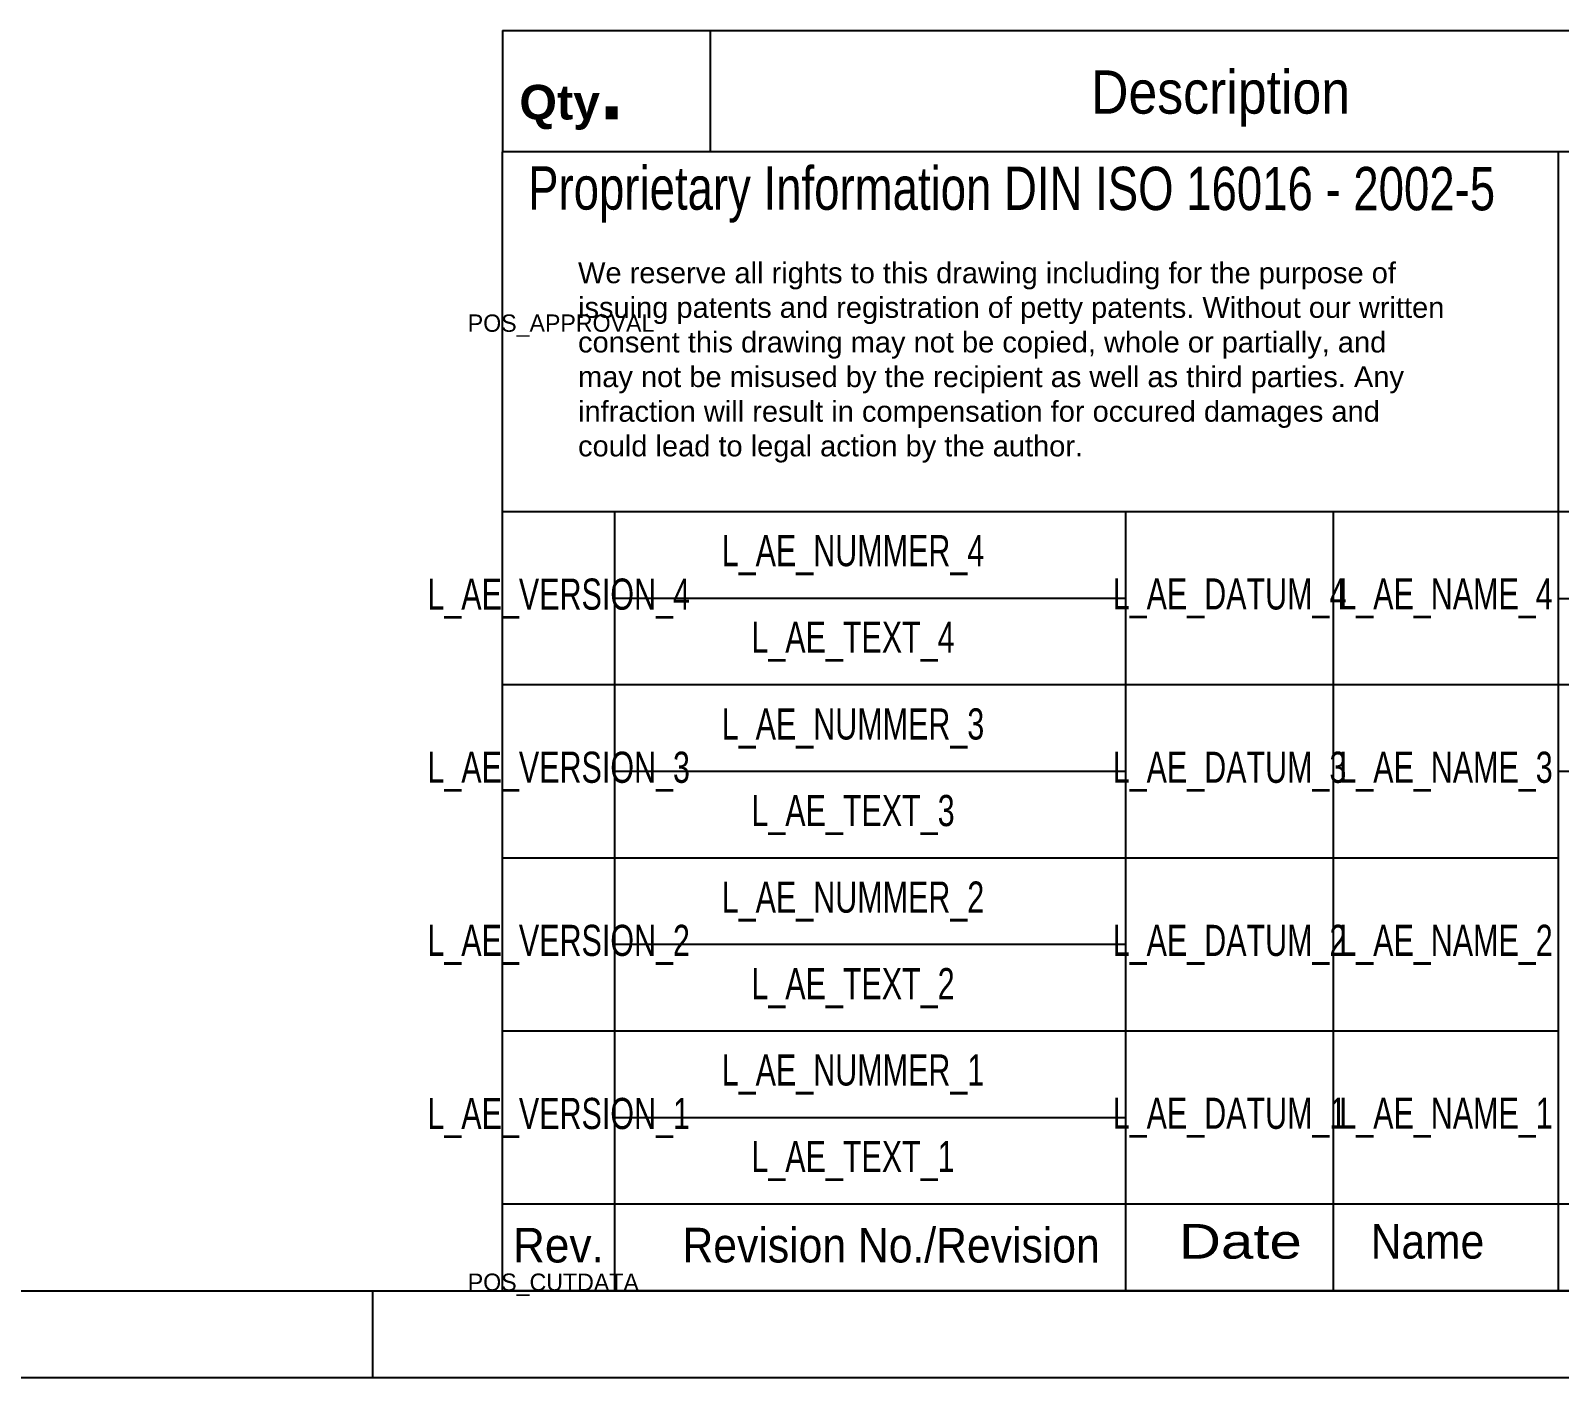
# Model space of a CAD drawing. Header units: millimetres. Extents: x -5 to 836, y -5 to 589.
# Drawn here: x 625.8 to 714.1, y -5 to 72.8 of the extents above; entities that cross this region are included whole.
import ezdxf
from ezdxf.enums import TextEntityAlignment as Align

# ---------------------------------------------------------------- set-up
doc = ezdxf.new("R2010")
doc.units = ezdxf.units.MM
doc.header["$LTSCALE"] = 2
doc.layers.add('5', color=7, linetype='Continuous', lineweight=25)
doc.layers.add('FRAME51', color=7, linetype='Continuous')
doc.styles.add('Arial', font='arial.ttf')

msp = doc.modelspace()

# ---------------------------------------------------------------- linework, layer by layer
at = {"layer": '5', "color": 4, "linetype": 'Continuous'}
msp.add_line((0, 0), (831, 0), dxfattribs=at)
at = {"layer": '5', "color": 3}
msp.add_line((645.5, 0), (645.5, -5), dxfattribs=at)
at = {"layer": '5', "color": 7, "linetype": 'Continuous'}
msp.add_line((-5, -5), (836, -5), dxfattribs=at)
at = {"layer": 'FRAME51', "color": 4, "linetype": 'Continuous'}
msp.add_line((653, 72.8), (831, 72.8), dxfattribs=at)
at = {"layer": 'FRAME51'}
for p, q in [((653, 72.8), (653, 65.8)), ((831, 65.8), (653, 65.8)), ((653, 0), (653, 65.8)), ((761, 45), (653, 45)), ((714, 40), (751, 40)), ((711, 35), (653, 35)), ((714, 25), (653, 25)), ((714, 15), (653, 15)), ((831, 5), (653, 5)), ((831, 0), (653, 0))]:
    msp.add_line(p, q, dxfattribs=at)
at = {"layer": 'FRAME51', "color": 7, "linetype": 'Continuous'}
for p, q in [((665, 72.8), (665, 65.8)), ((714, 0), (714, 65.8)), ((659.5, 0), (659.5, 45)), ((689, 0), (689, 45)), ((701, 0), (701, 45)), ((689, 40), (659.5, 40)), ((761, 35), (711, 35)), ((689, 30), (659.5, 30)), ((761, 30), (714, 30)), ((689, 20), (659.5, 20)), ((689, 10), (659.5, 10))]:
    msp.add_line(p, q, dxfattribs=at)

# ---------------------------------------------------------------- texts
at = {"layer": 'FRAME51', "color": 5, "linetype": 'Continuous', "style": 'Arial'}
for s, height, width, p, p2 in [('Description', 2.50001, 0.856413, (687, 68), (701.961, 68)), ('Rev.', 2, 0.913857, (653.61, 1.639), (658.86, 1.639)), ('Date', 2, 1.20239, (692.076, 1.862), (699.172, 1.862)), ('Name', 2, 0.880008, (703.15, 1.862), (709.709, 1.862))]:
    msp.add_text(s, height=height, dxfattribs=dict(at, width=width)).set_placement(p, p2, align=Align.FIT)
for s, height, rotation, width, p, p2 in [('Proprietary Information DIN ISO 16016 - 2002-5', 2.50001, 359.95417, 0.753181, (654.486, 62.461), (710.337, 62.416)), ('Revision No./Revision', 2, 359.98111, 0.88166, (663.404, 1.643), (687.5, 1.635))]:
    msp.add_text(s, height=height, rotation=rotation, dxfattribs=dict(at, width=width)).set_placement(p, p2, align=Align.FIT)
at = {"layer": 'FRAME51', "attachment_point": 1, "style": 'Arial'}
for s, insert, char_height, width in [('{\\fArial Unicode MS|b1|i0|c0|p34;\\H0.5714x;\\C5;Qty\\H1.75x;.}', (653.981, 71.164), 3.5, 11.01879), ('We reserve all rights to this drawing including for the purpose of issuing patents and registration of petty patents. Without our written consent this drawing may not be copied, whole or partially, and may not be misused by the recipient as well as third parties. Any infraction will result in compensation for occured damages and could lead to legal action by the author.', (657.371, 59.406), 1.2, 49.99129)]:
    msp.add_mtext(s, dxfattribs=dict(at, insert=insert, char_height=char_height, width=width))
at = {"layer": 'FRAME51', "flags": 1}
for tag, p, s in [('POS_APPROVAL', (651, 55.4), 'pos_approval'), ('POS_CUTDATA', (651, 0), 'pos_cutdata')]:
    msp.add_attdef(tag, p, s, height=1, dxfattribs=at)
at = {"layer": 'FRAME51', "style": 'Arial', "width": 0.7}
for tag, p in [('L_AE_NUMMER_4', (673.25, 42.5)), ('L_AE_VERSION_4', (656.25, 40)), ('L_AE_DATUM_4', (695, 40)), ('L_AE_NAME_4', (707.5, 40)), ('L_AE_TEXT_4', (673.25, 37.5)), ('L_AE_NUMMER_3', (673.25, 32.5)), ('L_AE_VERSION_3', (656.25, 30)), ('L_AE_DATUM_3', (695, 30)), ('L_AE_NAME_3', (707.5, 30)), ('L_AE_TEXT_3', (673.25, 27.5)), ('L_AE_NUMMER_2', (673.25, 22.5)), ('L_AE_VERSION_2', (656.25, 20)), ('L_AE_DATUM_2', (695, 20)), ('L_AE_NAME_2', (707.5, 20)), ('L_AE_TEXT_2', (673.25, 17.5)), ('L_AE_NUMMER_1', (673.25, 12.5)), ('L_AE_VERSION_1', (656.25, 10)), ('L_AE_DATUM_1', (695, 10)), ('L_AE_NAME_1', (707.5, 10)), ('L_AE_TEXT_1', (673.25, 7.5))]:
    msp.add_attdef(tag, text='', height=1.8, dxfattribs=at).set_placement(p, align=Align.MIDDLE)

doc.saveas('drawing.dxf')
